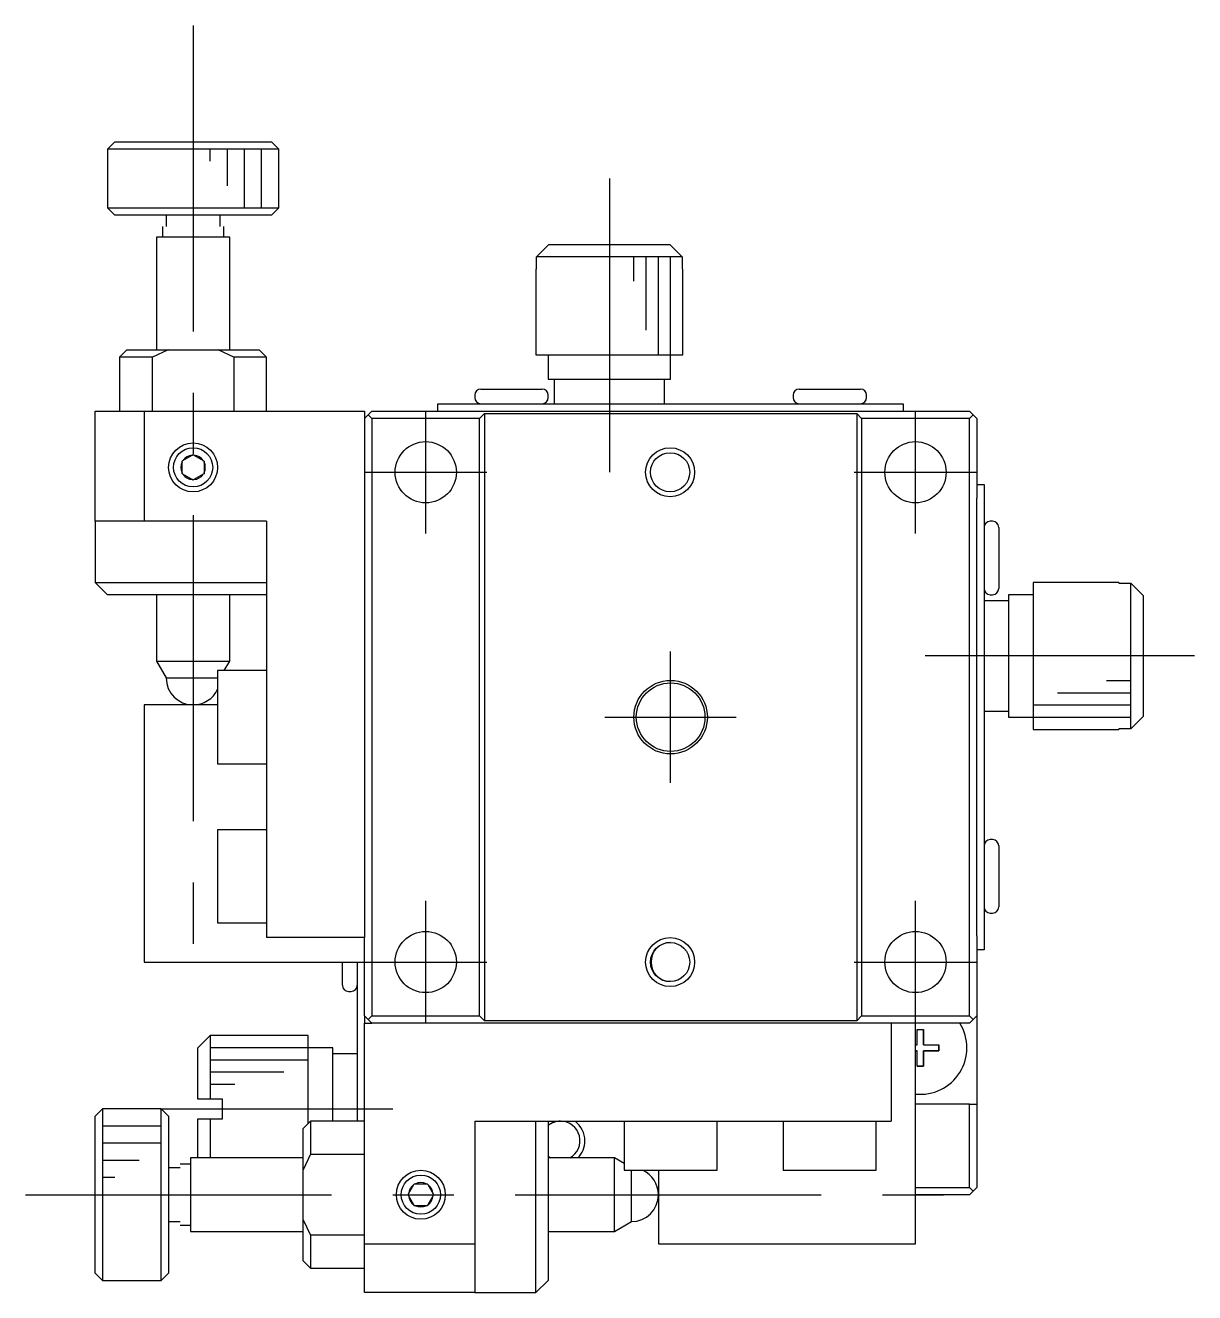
# Model space of a CAD drawing. Extents: x 1 to 351, y 49 to 350.
# Drawn here: x 303.1 to 350.9, y 188.2 to 240 of the extents above; entities that cross this region are included whole.
import ezdxf

# ---------------------------------------------------------------- set-up
doc = ezdxf.new("R2010")
doc.units = 0
doc.header["$LTSCALE"] = 10
doc.linetypes.add('CENTER', pattern=[2, 1.25, -0.25, 0.25, -0.25])
doc.layers.get('0').update_dxf_attribs({"linetype": 'CONTINUOUS'})
doc.layers.add('CENTER', color=1, linetype='CENTER')

msp = doc.modelspace()

# ---------------------------------------------------------------- linework, layer by layer
at = {"color": 7, "linetype": 'CONTINUOUS'}
for p, q in [((306.77923, 235.218315), (306.47923, 234.918315)), ((306.77923, 235.218315), (313.17923, 235.218315)), ((313.47923, 234.918315), (313.17923, 235.218315)), ((313.47923, 234.918315), (306.47923, 234.918315)), ((306.47923, 234.918315), (306.47923, 232.518315)), ((313.47923, 232.518315), (313.47923, 234.918315)), ((306.47923, 232.518315), (313.47923, 232.518315)), ((306.47923, 232.518315), (306.77923, 232.218315)), ((313.17923, 232.218315), (313.47923, 232.518315)), ((313.17923, 232.218315), (306.77923, 232.218315)), ((308.87923, 232.218315), (308.87923, 231.751328)), ((311.07923, 231.751328), (311.07923, 232.218315)), ((311.47923, 231.318315), (308.47923, 231.318315)), ((308.47923, 231.318315), (308.47923, 226.718335)), ((311.47923, 226.718335), (311.47923, 231.318315)), ((324.006017, 230.518315), (324.511438, 231.018315)), ((324.511438, 231.018315), (329.447023, 231.018315)), ((324.511438, 231.018315), (329.447023, 231.018315)), ((329.447023, 231.018315), (329.952444, 230.518315)), ((329.952444, 230.518315), (324.006017, 230.518315)), ((324.006017, 230.018315), (324.006017, 230.518315)), ((329.952444, 230.518315), (329.952444, 230.018315)), ((323.97923, 230.018315), (324.006017, 230.018315)), ((323.97923, 230.018315), (324.006017, 230.018315)), ((323.97923, 230.018315), (323.97923, 226.518315)), ((329.952444, 230.018315), (329.97923, 230.018315)), ((329.952444, 230.018315), (329.97923, 230.018315)), ((329.97923, 226.518315), (329.97923, 230.018315)), ((307.27923, 226.718315), (306.97923, 226.418315)), ((307.27923, 226.718315), (308.959427, 226.718315)), ((308.959427, 226.718315), (308.320918, 226.418315)), ((308.959427, 226.718315), (310.999034, 226.718315)), ((310.999034, 226.718315), (312.67923, 226.718315)), ((311.637543, 226.418315), (310.999034, 226.718315)), ((312.97923, 226.418315), (312.67923, 226.718315)), ((308.320918, 226.418315), (306.97923, 226.418315)), ((306.97923, 226.418315), (306.97923, 224.218315)), ((308.320918, 224.218315), (308.320918, 226.418315)), ((312.97923, 226.418315), (311.637543, 226.418315)), ((311.637543, 226.418315), (311.637543, 224.218315)), ((312.97923, 224.218315), (312.97923, 226.418315)), ((323.97923, 226.518315), (329.97923, 226.518315)), ((324.47923, 226.518315), (324.47923, 225.518315)), ((329.47923, 225.518315), (329.47923, 226.518315)), ((321.72923, 225.118315), (324.22923, 225.118315)), ((324.47923, 225.518315), (329.47923, 225.518315)), ((324.72923, 225.518315), (324.72923, 224.518315)), ((329.22923, 224.518315), (329.22923, 225.518315)), ((334.72923, 225.118315), (337.22923, 225.118315)), ((321.47923, 224.868315), (321.47923, 224.768315)), ((324.47923, 224.768315), (324.47923, 224.868315)), ((334.47923, 224.868315), (334.47923, 224.768315)), ((337.47923, 224.768315), (337.47923, 224.868315)), ((305.97923, 219.718315), (305.97923, 224.218315)), ((305.97923, 224.218315), (307.97923, 224.218315)), ((307.97923, 224.218315), (307.97923, 219.718315)), ((307.97923, 224.218315), (316.97923, 224.218315)), ((316.97923, 224.218315), (316.97923, 202.718315)), ((317.27923, 224.218315), (317.12923, 224.068315)), ((317.27923, 224.218315), (341.67923, 224.218315)), ((319.97923, 224.218315), (319.97923, 224.518315)), ((319.97923, 224.518315), (320.97923, 224.518315)), ((320.97923, 224.518315), (322.17923, 224.518315)), ((321.67923, 223.918315), (321.87923, 224.118315)), ((321.87923, 224.118315), (337.07923, 224.118315)), ((321.87923, 224.118315), (321.87923, 199.318315)), ((322.17923, 224.518315), (335.17923, 224.518315)), ((335.17923, 224.518315), (337.97923, 224.518315)), ((337.07923, 224.118315), (337.07923, 199.318315)), ((337.07923, 224.118315), (337.27923, 223.918315)), ((337.97923, 224.518315), (338.97923, 224.518315)), ((338.97923, 224.518315), (338.97923, 224.218315)), ((341.82923, 224.068315), (341.67923, 224.218315)), ((317.12923, 224.068315), (316.97923, 223.918315)), ((317.12923, 224.068315), (317.27923, 223.918315)), ((321.67923, 223.918315), (317.27923, 223.918315)), ((317.27923, 223.918315), (317.27923, 199.518315)), ((321.67923, 199.518315), (321.67923, 223.918315)), ((341.67923, 223.918315), (337.27923, 223.918315)), ((337.27923, 223.918315), (337.27923, 199.518315)), ((341.67923, 223.918315), (341.82923, 224.068315)), ((341.67923, 199.518315), (341.67923, 223.918315)), ((341.97923, 223.918315), (341.82923, 224.068315)), ((341.97923, 223.918315), (341.97923, 220.654205)), ((309.52923, 222.178123), (309.565485, 222.199054)), ((309.52923, 222.13626), (309.52923, 222.178123)), ((309.52923, 221.70037), (309.52923, 222.13626)), ((309.565485, 222.199054), (309.942976, 222.416999)), ((309.942976, 222.416999), (309.97923, 222.437931)), ((309.97923, 222.437931), (310.015485, 222.416999)), ((310.015485, 222.416999), (310.392976, 222.199054)), ((310.392976, 222.199054), (310.42923, 222.178123)), ((310.42923, 222.178123), (310.42923, 222.13626)), ((310.42923, 222.13626), (310.42923, 221.70037)), ((309.52923, 221.658508), (309.52923, 221.70037)), ((309.565485, 221.637576), (309.52923, 221.658508)), ((309.942976, 221.419631), (309.565485, 221.637576)), ((310.392976, 221.637576), (310.015485, 221.419631)), ((310.42923, 221.658508), (310.392976, 221.637576)), ((310.42923, 221.70037), (310.42923, 221.658508)), ((309.97923, 221.3987), (309.942976, 221.419631)), ((310.015485, 221.419631), (309.97923, 221.3987)), ((341.97923, 221.218315), (342.27923, 221.218315)), ((342.27923, 221.218315), (342.27923, 220.218315)), ((341.97923, 220.218315), (341.97923, 220.654205)), ((341.97923, 203.218315), (341.97923, 220.218315)), ((342.27923, 220.218315), (342.27923, 219.018315)), ((307.97923, 219.718315), (305.97923, 219.718315)), ((305.97923, 219.718315), (305.97923, 217.218315)), ((312.97923, 219.718315), (307.97923, 219.718315)), ((312.97923, 219.718315), (312.97923, 202.718315)), ((342.62923, 219.718315), (342.52923, 219.718315)), ((342.87923, 219.468315), (342.87923, 216.968315)), ((342.27923, 219.018315), (342.27923, 206.018315)), ((305.97923, 217.218315), (312.97923, 217.218315)), ((305.97923, 217.218315), (306.47923, 216.718315)), ((344.27923, 217.218315), (344.27923, 211.218315)), ((347.77923, 217.218315), (344.27923, 217.218315)), ((347.77923, 217.218315), (347.77923, 217.191529)), ((347.77923, 217.218315), (347.77923, 217.191529)), ((347.77923, 217.191529), (348.27923, 217.191529)), ((348.27923, 211.245102), (348.27923, 217.191529)), ((348.27923, 217.191529), (348.77923, 216.686108)), ((312.97923, 216.718315), (306.47923, 216.718315)), ((308.47923, 216.718296), (308.47923, 214.011136)), ((311.47923, 214.011136), (311.47923, 216.718296)), ((343.27923, 216.468315), (342.27923, 216.468315)), ((342.52923, 216.718315), (342.62923, 216.718315)), ((343.27923, 216.718315), (343.27923, 216.318216)), ((344.27923, 216.718315), (343.27923, 216.718315)), ((343.27923, 216.318216), (343.27923, 212.118415)), ((348.77923, 216.686108), (348.77923, 211.750523)), ((348.77923, 216.686108), (348.77923, 211.750523)), ((308.479225, 214.011136), (311.479235, 214.011136)), ((308.47923, 214.011136), (311.47923, 214.011136)), ((308.47923, 214.011136), (308.87923, 213.318315)), ((311.252436, 213.618315), (311.47923, 214.011136)), ((308.87923, 213.318315), (310.97923, 213.318315)), ((310.97923, 213.618315), (310.97923, 209.818315)), ((312.97923, 213.618315), (310.97923, 213.618315)), ((310.97923, 212.218315), (307.97923, 212.218315)), ((307.97923, 212.218315), (307.97923, 201.718315)), ((342.27923, 211.968315), (343.27923, 211.968315)), ((343.27923, 212.118415), (343.27923, 211.718315)), ((343.27923, 211.718315), (344.27923, 211.718315)), ((348.77923, 211.750523), (348.27923, 211.245102)), ((344.27923, 211.218315), (347.77923, 211.218315)), ((347.77923, 211.245102), (347.77923, 211.218315)), ((348.27923, 211.245102), (347.77923, 211.245102)), ((347.77923, 211.245102), (347.77923, 211.218315)), ((310.97923, 209.818315), (312.97923, 209.818315)), ((310.97923, 207.118315), (310.97923, 203.318315)), ((312.97923, 207.118315), (310.97923, 207.118315)), ((342.62923, 206.718315), (342.52923, 206.718315)), ((342.27923, 206.018315), (342.27923, 203.218315)), ((342.87923, 206.468315), (342.87923, 203.968315)), ((342.52923, 203.718315), (342.62923, 203.718315)), ((310.97923, 203.318315), (312.97923, 203.318315)), ((341.97923, 202.782425), (341.97923, 203.218315)), ((342.27923, 203.218315), (342.27923, 202.218315)), ((316.97923, 202.718315), (312.97923, 202.718315)), ((316.97923, 199.518315), (316.97923, 202.718315)), ((341.97923, 202.782425), (341.97923, 199.518315)), ((342.27923, 202.218315), (341.97923, 202.218315)), ((307.97923, 201.718315), (316.97923, 201.718315)), ((316.07923, 200.768315), (316.07923, 201.718315)), ((316.07923, 201.268315), (316.07923, 201.718315)), ((316.67923, 201.718315), (316.67923, 201.218315)), ((316.67923, 201.218315), (316.67923, 195.218315)), ((316.32923, 200.518315), (316.42923, 200.518315)), ((316.97923, 199.518315), (316.97923, 199.218315)), ((316.97923, 199.518315), (317.12923, 199.368315)), ((317.27923, 199.518315), (317.12923, 199.368315)), ((317.12923, 199.368315), (317.27923, 199.218315)), ((317.27923, 199.518315), (321.67923, 199.518315)), ((321.87923, 199.318315), (321.67923, 199.518315)), ((337.07923, 199.318315), (321.87923, 199.318315)), ((337.27923, 199.518315), (337.07923, 199.318315)), ((337.27923, 199.518315), (341.67923, 199.518315)), ((341.82923, 199.368315), (341.67923, 199.518315)), ((341.67923, 199.218315), (341.82923, 199.368315)), ((341.82923, 199.368315), (341.97923, 199.518315)), ((341.97923, 199.518315), (341.97923, 195.918315)), ((316.97923, 190.218315), (316.97923, 199.218315)), ((316.97923, 199.218315), (317.27923, 199.218315)), ((341.67923, 199.218315), (317.27923, 199.218315)), ((338.47923, 199.218315), (338.47923, 195.218315)), ((339.47923, 190.218315), (339.47923, 199.218315)), ((339.55423, 198.968315), (339.80423, 198.968315)), ((339.55423, 198.343315), (339.55423, 198.968315)), ((339.80423, 198.968315), (339.80423, 198.343315)), ((339.80423, 198.343315), (339.80423, 198.968315)), ((310.67923, 198.718315), (310.17923, 198.218315)), ((310.67923, 198.718315), (310.17923, 198.218315)), ((310.17923, 196.118315), (310.17923, 198.218315)), ((310.17923, 196.118315), (310.17923, 198.218315)), ((310.67923, 198.718315), (310.67923, 196.118315)), ((314.67923, 198.718315), (310.67923, 198.718315)), ((310.67923, 198.718315), (310.67923, 196.118315)), ((314.67923, 198.718315), (310.67923, 198.718315)), ((314.67923, 195.718315), (314.67923, 198.718315)), ((314.67923, 195.718315), (314.67923, 198.718315)), ((315.67923, 198.218315), (314.67923, 198.218315)), ((315.67923, 198.218315), (314.67923, 198.218315)), ((315.67923, 195.718315), (315.67923, 198.218315)), ((315.67923, 195.718315), (315.67923, 198.218315)), ((339.47923, 198.343315), (339.55423, 198.343315)), ((339.80423, 198.343315), (340.42923, 198.343315)), ((340.42923, 198.343315), (340.42923, 198.093315)), ((340.42923, 198.093315), (340.42923, 198.343315)), ((316.67923, 197.968315), (315.67923, 197.968315)), ((339.55423, 198.093315), (339.47923, 198.093315)), ((339.47923, 198.093315), (339.55423, 198.093315)), ((339.55423, 197.468315), (339.55423, 198.093315)), ((339.80423, 198.093315), (339.80423, 197.468315)), ((340.42923, 198.093315), (339.80423, 198.093315)), ((339.80423, 198.093315), (340.42923, 198.093315)), ((339.80423, 197.468315), (339.80423, 198.093315)), ((339.80423, 197.468315), (339.55423, 197.468315)), ((339.55423, 197.468315), (339.80423, 197.468315)), ((306.27923, 195.718315), (305.97923, 195.418315)), ((306.27923, 195.718315), (306.27923, 188.718315)), ((308.67923, 195.718315), (306.27923, 195.718315)), ((308.67923, 188.718315), (308.67923, 195.718315)), ((308.97923, 195.418315), (308.67923, 195.718315)), ((310.67923, 196.118315), (310.17923, 196.118315)), ((310.67923, 196.118315), (310.17923, 196.118315)), ((311.17923, 196.118315), (310.67923, 196.118315)), ((311.17923, 196.118315), (310.67923, 196.118315)), ((311.17923, 195.318315), (311.17923, 196.118315)), ((311.17923, 195.318315), (311.17923, 196.118315)), ((314.67923, 195.118315), (314.67923, 195.718315)), ((314.67923, 195.118315), (314.67923, 195.718315)), ((315.67923, 195.218315), (315.67923, 195.718315)), ((315.67923, 195.218315), (315.67923, 195.718315)), ((341.67923, 195.918315), (339.47923, 195.918315)), ((341.67923, 192.518315), (341.67923, 195.918315)), ((341.67923, 195.918315), (341.97923, 195.918315)), ((341.97923, 195.918315), (341.97923, 192.518315)), ((305.97923, 189.018315), (305.97923, 195.418315)), ((308.97923, 195.418315), (308.97923, 189.018315)), ((310.17923, 193.718315), (310.17923, 195.318315)), ((310.17923, 195.318315), (310.67923, 195.318315)), ((310.17923, 193.718315), (310.17923, 195.318315)), ((310.17923, 195.318315), (310.67923, 195.318315)), ((310.67923, 195.318315), (310.67923, 193.718315)), ((310.67923, 195.318315), (311.17923, 195.318315)), ((310.67923, 195.318315), (310.67923, 193.718315)), ((310.67923, 195.318315), (311.17923, 195.318315)), ((314.77923, 195.218315), (314.47923, 194.918315)), ((314.77923, 195.218315), (314.77923, 193.876628)), ((316.97923, 195.218315), (314.77923, 195.218315)), ((321.47923, 195.218315), (338.47923, 195.218315)), ((321.47923, 195.218315), (321.47923, 190.218315)), ((323.97923, 188.218315), (323.97923, 195.218315)), ((324.47923, 195.218315), (324.47923, 188.718315)), ((327.57923, 195.218315), (327.57923, 193.218315)), ((331.37923, 193.218315), (331.37923, 195.218315)), ((334.07923, 195.218315), (334.07923, 193.218315)), ((337.87923, 193.218315), (337.87923, 195.218315)), ((314.47923, 193.238119), (314.47923, 194.918315)), ((309.87923, 193.718315), (309.87923, 190.718315)), ((314.479211, 193.718315), (309.87923, 193.718315)), ((314.77923, 193.876628), (314.47923, 193.238119)), ((314.77923, 193.876628), (316.97923, 193.876628)), ((327.18641, 193.718315), (324.47925, 193.718315)), ((327.18641, 190.71831), (327.18641, 193.71832)), ((327.18641, 190.718315), (327.18641, 193.718315)), ((327.57923, 193.49152), (327.18641, 193.718315)), ((309.446218, 193.318315), (308.97923, 193.318315)), ((314.47923, 191.198511), (314.47923, 193.238119)), ((327.57923, 193.218315), (331.37923, 193.218315)), ((327.87923, 191.118315), (327.87923, 193.218315)), ((328.97923, 193.218315), (328.97923, 190.218315)), ((334.07923, 193.218315), (337.87923, 193.218315)), ((318.780547, 192.254569), (318.998491, 192.632061)), ((318.998491, 192.632061), (319.019423, 192.668315)), ((319.019423, 192.668315), (319.061285, 192.668315)), ((319.061285, 192.668315), (319.497175, 192.668315)), ((319.497175, 192.668315), (319.539038, 192.668315)), ((319.539038, 192.668315), (319.559969, 192.632061)), ((319.559969, 192.632061), (319.777914, 192.254569)), ((328.937531, 192.518315), (328.97923, 192.518315)), ((339.47923, 192.518315), (341.67923, 192.518315)), ((341.82923, 192.368315), (341.67923, 192.518315)), ((341.97923, 192.518315), (341.82923, 192.368315)), ((318.759615, 192.218315), (318.780547, 192.254569)), ((318.780547, 192.182061), (318.759615, 192.218315)), ((318.998491, 191.804569), (318.780547, 192.182061)), ((319.777914, 192.182061), (319.559969, 191.804569)), ((319.777914, 192.254569), (319.798846, 192.218315)), ((319.798846, 192.218315), (319.777914, 192.182061)), ((341.67923, 192.218315), (339.47923, 192.218315)), ((341.82923, 192.368315), (341.67923, 192.218315)), ((319.019423, 191.768315), (318.998491, 191.804569)), ((319.061285, 191.768315), (319.019423, 191.768315)), ((319.497175, 191.768315), (319.061285, 191.768315)), ((319.539038, 191.768315), (319.497175, 191.768315)), ((319.559969, 191.804569), (319.539038, 191.768315)), ((308.97923, 191.118315), (309.446218, 191.118315)), ((314.47923, 189.518315), (314.47923, 191.198511)), ((314.47923, 191.198511), (314.77923, 190.560003)), ((327.18641, 190.718315), (327.87923, 191.118315)), ((309.87923, 190.718315), (314.479211, 190.718315)), ((314.77923, 190.560003), (314.77923, 189.218315)), ((316.97923, 190.560003), (314.77923, 190.560003)), ((324.47925, 190.718315), (327.18641, 190.718315)), ((316.97923, 190.218315), (321.47923, 190.218315)), ((316.97923, 188.218315), (316.97923, 190.218315)), ((321.47923, 190.218315), (321.47923, 188.218315)), ((328.97923, 190.218315), (339.47923, 190.218315)), ((314.47923, 189.518315), (314.77923, 189.218315)), ((305.97923, 189.018315), (306.27923, 188.718315)), ((308.67923, 188.718315), (308.97923, 189.018315)), ((314.77923, 189.218315), (316.97923, 189.218315)), ((306.27923, 188.718315), (308.67923, 188.718315)), ((323.97923, 188.218315), (324.47923, 188.718315)), ((321.47923, 188.218315), (316.97923, 188.218315)), ((321.47923, 188.218315), (323.97923, 188.218315))]:
    msp.add_line(p, q, dxfattribs=at)
at = {"color": 3, "linetype": 'CONTINUOUS'}
for p, q in [((310.67923, 234.418315), (310.67923, 234.918315)), ((311.37923, 233.418315), (311.37923, 234.918315)), ((312.07923, 232.518315), (312.07923, 234.918315)), ((312.77923, 232.518315), (312.77923, 234.918315)), ((308.72923, 231.751328), (308.72923, 231.318315)), ((311.22923, 231.318315), (311.22923, 231.751328)), ((327.97923, 229.518315), (327.97923, 230.518315)), ((328.47923, 227.518315), (328.47923, 230.518315)), ((328.97923, 226.518315), (328.97923, 230.518315)), ((329.47923, 226.518315), (329.47923, 230.518315)), ((347.27923, 213.218315), (348.27923, 213.218315)), ((345.27923, 212.718315), (348.27923, 212.718315)), ((344.27923, 212.218315), (348.27923, 212.218315)), ((344.27923, 211.718315), (348.27923, 211.718315)), ((314.67923, 198.218315), (310.67923, 198.218315)), ((314.67923, 197.718315), (310.67923, 197.718315)), ((313.67923, 197.218315), (310.67923, 197.218315)), ((311.67923, 196.718315), (310.67923, 196.718315)), ((308.67923, 195.018315), (306.27923, 195.018315)), ((308.67923, 194.318315), (306.27923, 194.318315)), ((307.77923, 193.618315), (306.27923, 193.618315)), ((309.87923, 193.468315), (309.446218, 193.468315)), ((306.77923, 192.918315), (306.27923, 192.918315)), ((309.446218, 190.968315), (309.87923, 190.968315))]:
    msp.add_line(p, q, dxfattribs=at)
for centre in [(309.97923, 221.918315), (329.45923, 221.718315), (329.45923, 201.718315), (319.27923, 192.218315)]:
    msp.add_circle(centre, 1, dxfattribs=at)
at = {"color": 7, "linetype": 'CONTINUOUS'}
for centre, radius in [((309.97923, 221.918315), 0.8), ((319.47923, 221.718315), 1.25), ((339.47923, 221.718315), 1.25), ((329.45923, 221.718315), 0.8), ((329.47923, 211.718315), 1.5), ((329.47923, 211.718315), 1.4), ((319.47923, 201.718315), 1.25), ((339.47923, 201.718315), 1.25), ((329.45923, 201.718315), 0.8), ((319.27923, 192.218315), 0.8)]:
    msp.add_circle(centre, radius, dxfattribs=at)
for centre, radius, start, end in [((321.72923, 224.868315), 0.25, 90, 180), ((324.22923, 224.868315), 0.25, 0, 90), ((334.72923, 224.868315), 0.25, 90, 180), ((337.22923, 224.868315), 0.25, 0, 90), ((321.72923, 224.768315), 0.25, 180, 270), ((324.22923, 224.768315), 0.25, 270, 0), ((334.72923, 224.768315), 0.25, 180, 270), ((337.22923, 224.768315), 0.25, 270, 0), ((309.97923, 221.918315), 0.5, 154.158067, 205.841933), ((309.97923, 221.918315), 0.5, 94.158067, 145.841933), ((309.97923, 221.918315), 0.5, 34.158067, 85.841933), ((309.97923, 221.918315), 0.5, 334.158067, 25.841933), ((309.97923, 221.918315), 0.5, 214.158067, 265.841933), ((309.97923, 221.918315), 0.5, 274.158067, 325.841933), ((342.52923, 219.468315), 0.25, 90, 180), ((342.62923, 219.468315), 0.25, 0, 90), ((342.52923, 216.968315), 0.25, 180, 270), ((342.62923, 216.968315), 0.25, 270, 0), ((309.97923, 213.318315), 1.1, 180, 270), ((309.97923, 213.318315), 1.1, 270, 335.380023), ((342.52923, 206.468315), 0.25, 90, 180), ((342.62923, 206.468315), 0.25, 0, 90), ((342.52923, 203.968315), 0.25, 180, 270), ((342.62923, 203.968315), 0.25, 270, 0), ((329.47923, 201.718315), 0.8, 90.716216, 180), ((329.47923, 201.718315), 0.8, 180, 269.283784), ((316.32923, 200.768315), 0.25, 180, 270), ((316.42923, 200.768315), 0.25, 270, 0), ((339.67923, 198.218315), 1.9, 263.957672, 31.756864), ((324.97923, 194.418315), 0.8, 90, 128.682187), ((324.97923, 194.418315), 0.8, 298.955024, 90), ((324.97923, 194.418315), 0.8, 231.317813, 241.044976), ((327.87923, 192.218315), 1.1, 0, 65.380023), ((319.27923, 192.218315), 0.5, 124.158067, 175.841933), ((319.27923, 192.218315), 0.5, 64.158067, 115.841933), ((319.27923, 192.218315), 0.5, 4.158067, 55.841933), ((319.27923, 192.218315), 0.5, 184.158067, 235.841933), ((319.27923, 192.218315), 0.5, 304.158067, 355.841933), ((327.87923, 192.218315), 1.1, 270, 0), ((319.27923, 192.218315), 0.5, 244.158067, 295.841933)]:
    msp.add_arc(centre, radius, start, end, dxfattribs=at)
at = {"color": 3, "linetype": 'CONTINUOUS'}
for start, end in [(0, 53.130102), (315.572996, 0)]:
    msp.add_arc((324.97923, 194.418315), 1, start, end, dxfattribs=at)
at = {"layer": 'CENTER', "color": 1, "linetype": 'CENTER'}
for p, q in [((309.97923, 239.968315), (309.97923, 200.218315)), ((326.97923, 233.718315), (326.97923, 221.718315)), ((319.47923, 219.218315), (319.47923, 224.218315)), ((339.47923, 219.218315), (339.47923, 224.218315)), ((316.97923, 221.718315), (321.97923, 221.718315)), ((336.97923, 221.718315), (341.97923, 221.718315)), ((329.47923, 209.038315), (329.47923, 214.398315)), ((350.87923, 214.218315), (339.87923, 214.218315)), ((326.79923, 211.718315), (332.15923, 211.718315)), ((319.47923, 199.218315), (319.47923, 204.218315)), ((339.47923, 199.218315), (339.47923, 204.218315)), ((316.97923, 201.718315), (321.97923, 201.718315)), ((336.97923, 201.718315), (341.97923, 201.718315)), ((308.62923, 195.718315), (318.12923, 195.718315)), ((303.12923, 192.218315), (341.62923, 192.218315))]:
    msp.add_line(p, q, dxfattribs=at)

doc.saveas('drawing.dxf')
